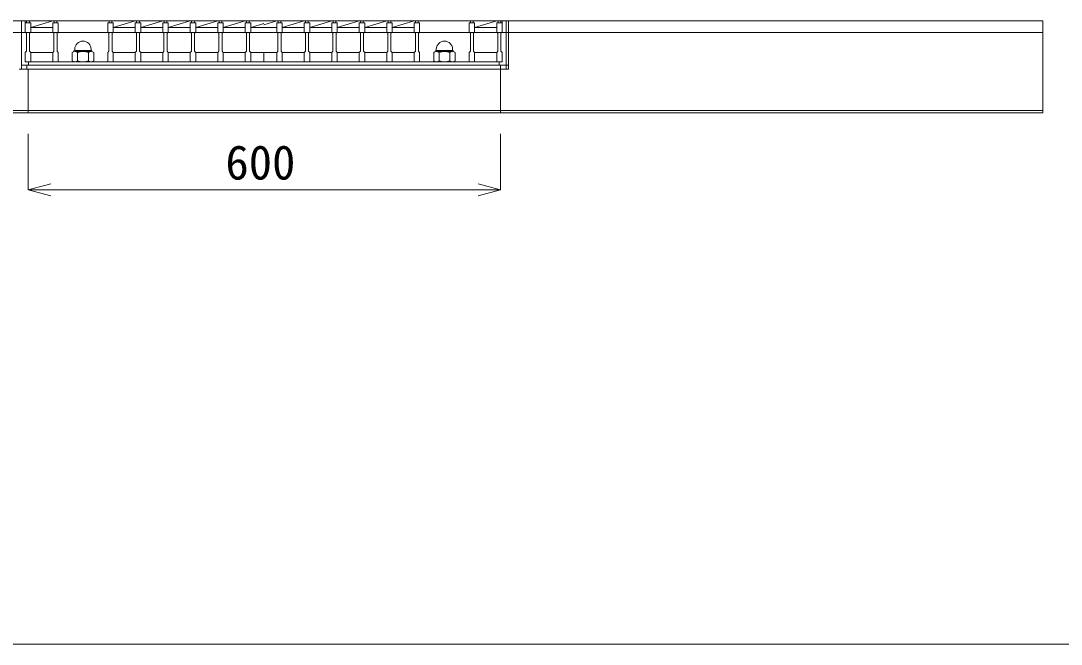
# Model space of a CAD drawing. Units: millimetres, scale not verified. Extents: x 234 to 5784, y 107 to 4112.
# Drawn here: x 1442 to 2777, y 107 to 907 of the extents above; entities that cross this region are included whole.
import ezdxf
from ezdxf.enums import TextEntityAlignment as Align

# ---------------------------------------------------------------- set-up
doc = ezdxf.new("R2010")
doc.units = ezdxf.units.MM
doc.header["$LTSCALE"] = 20
doc.layers.add('0-1', color=7, linetype='Continuous', lineweight=18)
doc.layers.add('0-e', color=7, linetype='Continuous', lineweight=18)
doc.styles.add('ＭＳ ゴシック', font='')
doc.styles.get('ＭＳ ゴシック').set_extended_font_data('MS Gothic')

msp = doc.modelspace()

# ---------------------------------------------------------------- linework, layer by layer
at = {"layer": '0-1'}
for p, q in [((753.5, 906.97), (2753.5, 906.97)), ((1442.5, 906.97), (1442.5, 844.97)), ((1447.5, 904.47), (1447.5, 906.97)), ((1447.5, 906.97), (1753.5, 906.97)), ((1447.5, 904.47), (1447.5, 892.47)), ((1454.5, 904.47), (1447.5, 904.47)), ((1449.25, 904.47), (1449.25, 906.97)), ((1452.75, 904.47), (1452.75, 906.97)), ((1454.5, 898.49), (1482.79, 906.97)), ((1454.5, 892.47), (1454.5, 904.47)), ((1454.5, 898.49), (1482.79, 898.49)), ((1482.79, 904.47), (1482.79, 892.47)), ((1489.79, 904.47), (1482.79, 904.47)), ((1484.54, 904.47), (1484.54, 906.97)), ((1488.04, 904.47), (1488.04, 906.97)), ((1489.79, 892.47), (1489.79, 904.47)), ((1553.36, 904.47), (1553.36, 892.47)), ((1560.36, 904.47), (1553.36, 904.47)), ((1555.11, 904.47), (1555.11, 906.97)), ((1558.61, 904.47), (1558.61, 906.97)), ((1560.36, 898.49), (1588.64, 906.97)), ((1560.36, 892.47), (1560.36, 904.47)), ((1560.36, 898.49), (1588.64, 898.49)), ((1588.64, 904.47), (1588.64, 892.47)), ((1595.64, 904.47), (1588.64, 904.47)), ((1590.39, 904.47), (1590.39, 906.97)), ((1593.89, 904.47), (1593.89, 906.97)), ((1595.64, 898.49), (1623.93, 906.97)), ((1595.64, 892.47), (1595.64, 904.47)), ((1595.64, 898.49), (1623.93, 898.49)), ((1623.93, 904.47), (1623.93, 892.47)), ((1630.93, 904.47), (1623.93, 904.47)), ((1625.68, 904.47), (1625.68, 906.97)), ((1629.18, 904.47), (1629.18, 906.97)), ((1630.93, 898.49), (1659.22, 906.97)), ((1630.93, 892.47), (1630.93, 904.47)), ((1630.93, 898.49), (1659.22, 898.49)), ((1659.22, 904.47), (1659.22, 892.47)), ((1666.22, 904.47), (1659.22, 904.47)), ((1660.97, 904.47), (1660.97, 906.97)), ((1664.47, 904.47), (1664.47, 906.97)), ((1666.22, 898.49), (1694.5, 906.97)), ((1666.22, 892.47), (1666.22, 904.47)), ((1666.22, 898.49), (1694.5, 898.49)), ((1694.5, 904.47), (1694.5, 892.47)), ((1701.5, 904.47), (1694.5, 904.47)), ((1696.25, 904.47), (1696.25, 906.97)), ((1699.75, 904.47), (1699.75, 906.97)), ((1701.5, 898.49), (1729.79, 906.97)), ((1701.5, 892.47), (1701.5, 904.47)), ((1701.5, 898.49), (1729.79, 898.49)), ((1729.79, 904.47), (1729.79, 892.47)), ((1736.79, 904.47), (1729.79, 904.47)), ((1731.54, 904.47), (1731.54, 906.97)), ((1735.04, 904.47), (1735.04, 906.97)), ((1736.79, 892.47), (1736.79, 904.47)), ((1736.79, 898.49), (1753.5, 903.5)), ((1736.79, 898.49), (1753.5, 898.49)), ((1753.5, 901.96), (1770.22, 906.97)), ((1753.5, 906.97), (2059.5, 906.97)), ((1753.5, 898.49), (1770.22, 898.49)), ((1770.22, 904.47), (1770.22, 892.47)), ((1777.22, 904.47), (1770.22, 904.47)), ((1771.97, 904.47), (1771.97, 906.97)), ((1775.47, 904.47), (1775.47, 906.97)), ((1777.22, 898.49), (1805.5, 906.97)), ((1777.22, 892.47), (1777.22, 904.47)), ((1777.22, 898.49), (1805.5, 898.49)), ((1805.5, 904.47), (1805.5, 892.47)), ((1812.5, 904.47), (1805.5, 904.47)), ((1807.25, 904.47), (1807.25, 906.97)), ((1810.75, 904.47), (1810.75, 906.97)), ((1812.5, 898.49), (1840.79, 906.97)), ((1812.5, 892.47), (1812.5, 904.47)), ((1812.5, 898.49), (1840.79, 898.49)), ((1840.79, 904.47), (1840.79, 892.47)), ((1847.79, 904.47), (1840.79, 904.47)), ((1842.54, 904.47), (1842.54, 906.97)), ((1846.04, 904.47), (1846.04, 906.97)), ((1847.79, 898.49), (1876.07, 906.97)), ((1847.79, 892.47), (1847.79, 904.47)), ((1847.79, 898.49), (1876.07, 898.49)), ((1876.07, 904.47), (1876.07, 892.47)), ((1883.07, 904.47), (1876.07, 904.47)), ((1877.82, 904.47), (1877.82, 906.97)), ((1881.32, 904.47), (1881.32, 906.97)), ((1883.07, 898.49), (1911.36, 906.97)), ((1883.07, 892.47), (1883.07, 904.47)), ((1883.07, 898.49), (1911.36, 898.49)), ((1911.36, 904.47), (1911.36, 892.47)), ((1918.36, 904.47), (1911.36, 904.47)), ((1913.11, 904.47), (1913.11, 906.97)), ((1916.61, 904.47), (1916.61, 906.97)), ((1918.36, 898.49), (1946.64, 906.97)), ((1918.36, 892.47), (1918.36, 904.47)), ((1918.36, 898.49), (1946.64, 898.49)), ((1946.64, 904.47), (1946.64, 892.47)), ((1953.64, 904.47), (1946.64, 904.47)), ((1948.39, 904.47), (1948.39, 906.97)), ((1951.89, 904.47), (1951.89, 906.97)), ((1953.64, 892.47), (1953.64, 904.47)), ((2017.22, 904.47), (2017.22, 892.47)), ((2024.22, 904.47), (2017.22, 904.47)), ((2018.97, 904.47), (2018.97, 906.97)), ((2022.47, 904.47), (2022.47, 906.97)), ((2024.2, 898.49), (2052.49, 906.97)), ((2024.2, 898.49), (2052.49, 898.49)), ((2024.22, 892.47), (2024.22, 904.47)), ((2052.5, 904.47), (2052.5, 892.47)), ((2059.5, 904.47), (2052.5, 904.47)), ((2054.25, 904.47), (2054.25, 906.97)), ((2057.75, 904.47), (2057.75, 906.97)), ((2059.5, 904.47), (2059.5, 906.97)), ((2059.5, 892.47), (2059.5, 904.47)), ((2064.5, 844.97), (2064.5, 906.97)), ((2067.5, 844.97), (2067.5, 906.97)), ((2753.5, 906.97), (2753.5, 788.97)), ((753.5, 891.97), (2753.5, 891.97)), ((1447.5, 892.47), (1449, 890.97)), ((1449, 890.97), (1449, 867.97)), ((1453, 890.97), (1454.5, 892.47)), ((1453, 867.97), (1453, 890.97)), ((1482.79, 892.47), (1484.29, 890.97)), ((1484.29, 890.97), (1484.29, 867.97)), ((1488.29, 890.97), (1489.79, 892.47)), ((1488.29, 867.97), (1488.29, 890.97)), ((1553.36, 892.47), (1554.86, 890.97)), ((1554.86, 890.97), (1554.86, 867.97)), ((1558.86, 890.97), (1560.36, 892.47)), ((1558.86, 867.97), (1558.86, 890.97)), ((1588.64, 892.47), (1590.14, 890.97)), ((1590.14, 890.97), (1590.14, 867.97)), ((1594.14, 890.97), (1595.64, 892.47)), ((1594.14, 867.97), (1594.14, 890.97)), ((1623.93, 892.47), (1625.43, 890.97)), ((1625.43, 890.97), (1625.43, 867.97)), ((1629.43, 890.97), (1630.93, 892.47)), ((1629.43, 867.97), (1629.43, 890.97)), ((1659.22, 892.47), (1660.72, 890.97)), ((1660.72, 890.97), (1660.72, 867.97)), ((1664.72, 890.97), (1666.22, 892.47)), ((1664.72, 867.97), (1664.72, 890.97)), ((1694.5, 892.47), (1696, 890.97)), ((1696, 890.97), (1696, 867.97)), ((1700, 890.97), (1701.5, 892.47)), ((1700, 867.97), (1700, 890.97)), ((1729.79, 892.47), (1731.29, 890.97)), ((1731.29, 890.97), (1731.29, 867.97)), ((1735.29, 890.97), (1736.79, 892.47)), ((1735.29, 867.97), (1735.29, 890.97)), ((1770.22, 892.47), (1771.72, 890.97)), ((1771.72, 890.97), (1771.72, 867.97)), ((1775.72, 890.97), (1777.22, 892.47)), ((1775.72, 867.97), (1775.72, 890.97)), ((1805.5, 892.47), (1807, 890.97)), ((1807, 890.97), (1807, 867.97)), ((1811, 890.97), (1812.5, 892.47)), ((1811, 867.97), (1811, 890.97)), ((1840.79, 892.47), (1842.29, 890.97)), ((1842.29, 890.97), (1842.29, 867.97)), ((1846.29, 890.97), (1847.79, 892.47)), ((1846.29, 867.97), (1846.29, 890.97)), ((1876.07, 892.47), (1877.57, 890.97)), ((1877.57, 890.97), (1877.57, 867.97)), ((1881.57, 890.97), (1883.07, 892.47)), ((1881.57, 867.97), (1881.57, 890.97)), ((1911.36, 892.47), (1912.86, 890.97)), ((1912.86, 890.97), (1912.86, 867.97)), ((1916.86, 890.97), (1918.36, 892.47)), ((1916.86, 867.97), (1916.86, 890.97)), ((1946.64, 892.47), (1948.14, 890.97)), ((1948.14, 890.97), (1948.14, 867.97)), ((1952.14, 890.97), (1953.64, 892.47)), ((1952.14, 867.97), (1952.14, 890.97)), ((2017.22, 892.47), (2018.72, 890.97)), ((2018.72, 890.97), (2018.72, 867.97)), ((2022.72, 890.97), (2024.22, 892.47)), ((2022.72, 867.97), (2022.72, 890.97)), ((2052.5, 892.47), (2054, 890.97)), ((2054, 890.97), (2054, 867.97)), ((2058, 890.97), (2059.5, 892.47)), ((2058, 867.97), (2058, 890.97)), ((1449, 867.97), (1447.5, 866.47)), ((1454.5, 866.47), (1453, 867.97)), ((1484.29, 867.97), (1482.79, 866.47)), ((1489.79, 866.47), (1488.29, 867.97)), ((1511, 870.47), (1511, 868.97)), ((1532, 868.97), (1511, 868.97)), ((1532, 870.47), (1532, 868.97)), ((1554.86, 867.97), (1553.36, 866.47)), ((1560.36, 866.47), (1558.86, 867.97)), ((1590.14, 867.97), (1588.64, 866.47)), ((1595.64, 866.47), (1594.14, 867.97)), ((1625.43, 867.97), (1623.93, 866.47)), ((1630.93, 866.47), (1629.43, 867.97)), ((1660.72, 867.97), (1659.22, 866.47)), ((1666.22, 866.47), (1664.72, 867.97)), ((1696, 867.97), (1694.5, 866.47)), ((1701.5, 866.47), (1700, 867.97)), ((1731.29, 867.97), (1729.79, 866.47)), ((1736.79, 866.47), (1735.29, 867.97)), ((1771.72, 867.97), (1770.22, 866.47)), ((1777.22, 866.47), (1775.72, 867.97)), ((1807, 867.97), (1805.5, 866.47)), ((1812.5, 866.47), (1811, 867.97)), ((1842.29, 867.97), (1840.79, 866.47)), ((1847.79, 866.47), (1846.29, 867.97)), ((1877.57, 867.97), (1876.07, 866.47)), ((1883.07, 866.47), (1881.57, 867.97)), ((1912.86, 867.97), (1911.36, 866.47)), ((1918.36, 866.47), (1916.86, 867.97)), ((1948.14, 867.97), (1946.64, 866.47)), ((1953.64, 866.47), (1952.14, 867.97)), ((1975, 870.47), (1975, 868.97)), ((1996, 868.97), (1975, 868.97)), ((1996, 870.47), (1996, 868.97)), ((2018.72, 867.97), (2017.22, 866.47)), ((2024.22, 866.47), (2022.72, 867.97)), ((2054, 867.97), (2052.5, 866.47)), ((2059.5, 866.47), (2058, 867.97)), ((1447.5, 866.47), (1447.5, 854.47)), ((1454.5, 854.47), (1454.5, 866.47)), ((1454.5, 866.47), (1482.8, 866.47)), ((1482.79, 866.47), (1482.79, 854.47)), ((1489.79, 854.47), (1489.79, 866.47)), ((1507.65, 855.55), (1507.65, 866.39)), ((1531.89, 867.47), (1511.11, 867.47)), ((1514.57, 855.55), (1514.57, 866.39)), ((1528.43, 855.55), (1528.43, 866.39)), ((1535.36, 855.55), (1535.36, 866.39)), ((1553.36, 866.47), (1553.36, 854.47)), ((1560.36, 854.47), (1560.36, 866.47)), ((1560.36, 866.47), (1588.64, 866.47)), ((1588.64, 866.47), (1588.64, 854.47)), ((1595.64, 854.47), (1595.64, 866.47)), ((1595.64, 866.47), (1623.93, 866.47)), ((1623.93, 866.47), (1623.93, 854.47)), ((1630.93, 854.47), (1630.93, 866.47)), ((1630.93, 866.47), (1659.22, 866.47)), ((1659.22, 866.47), (1659.22, 854.47)), ((1666.22, 854.47), (1666.22, 866.47)), ((1666.22, 866.47), (1694.5, 866.47)), ((1694.5, 866.47), (1694.5, 854.47)), ((1701.5, 854.47), (1701.5, 866.47)), ((1701.5, 866.47), (1729.79, 866.47)), ((1729.79, 866.47), (1729.79, 854.47)), ((1736.79, 854.47), (1736.79, 866.47)), ((1736.79, 866.47), (1753.5, 866.47)), ((1753.5, 866.47), (1753.5, 854.47)), ((1753.5, 854.47), (1753.5, 866.47)), ((1753.5, 866.47), (1770.22, 866.47)), ((1770.22, 866.47), (1770.22, 854.47)), ((1777.22, 854.47), (1777.22, 866.47)), ((1777.22, 866.47), (1805.5, 866.47)), ((1805.5, 866.47), (1805.5, 854.47)), ((1812.5, 854.47), (1812.5, 866.47)), ((1812.5, 866.47), (1840.79, 866.47)), ((1840.79, 866.47), (1840.79, 854.47)), ((1847.79, 854.47), (1847.79, 866.47)), ((1847.79, 866.47), (1876.07, 866.47)), ((1876.07, 866.47), (1876.07, 854.47)), ((1883.07, 854.47), (1883.07, 866.47)), ((1883.07, 866.47), (1911.36, 866.47)), ((1911.36, 866.47), (1911.36, 854.47)), ((1918.36, 854.47), (1918.36, 866.47)), ((1918.36, 866.47), (1946.64, 866.47)), ((1946.64, 866.47), (1946.64, 854.47)), ((1953.64, 854.47), (1953.64, 866.47)), ((1971.65, 855.55), (1971.65, 866.39)), ((1995.89, 867.47), (1975.11, 867.47)), ((1978.57, 855.55), (1978.57, 866.39)), ((1992.43, 855.55), (1992.43, 866.39)), ((1999.36, 855.55), (1999.36, 866.39)), ((2017.22, 866.47), (2017.22, 854.47)), ((2024.22, 854.47), (2024.22, 866.47)), ((2024.22, 866.47), (2052.5, 866.47)), ((2052.5, 866.47), (2052.5, 854.47)), ((2059.5, 854.47), (2059.5, 866.47)), ((1439.5, 844.97), (1451.22, 844.97)), ((1442.5, 849.97), (1753.5, 849.97)), ((1447.5, 854.47), (1454.5, 854.47)), ((1449.5, 849.97), (1449.5, 844.97)), ((1449.5, 849.97), (2067.5, 849.97)), ((1451.22, 844.97), (1754.73, 844.97)), ((1451.22, 844.97), (1451.22, 788.97)), ((1451.5, 854.47), (1451.5, 849.97)), ((1451.5, 854.47), (1753.5, 854.47)), ((1482.79, 854.47), (1489.79, 854.47)), ((1553.36, 854.47), (1560.36, 854.47)), ((1588.64, 854.47), (1595.64, 854.47)), ((1623.93, 854.47), (1630.93, 854.47)), ((1659.22, 854.47), (1666.22, 854.47)), ((1694.5, 854.47), (1701.5, 854.47)), ((1729.79, 854.47), (1736.79, 854.47)), ((1753.5, 854.47), (2055.5, 854.47)), ((1753.5, 849.97), (2055.5, 849.97)), ((1754.35, 844.97), (2067.5, 844.97)), ((1770.22, 854.47), (1777.22, 854.47)), ((1805.5, 854.47), (1812.5, 854.47)), ((1840.79, 854.47), (1847.79, 854.47)), ((1876.07, 854.47), (1883.07, 854.47)), ((1911.36, 854.47), (1918.36, 854.47)), ((1946.64, 854.47), (1953.64, 854.47)), ((2017.22, 854.47), (2024.22, 854.47)), ((2052.5, 854.47), (2059.5, 854.47)), ((2055.5, 854.47), (2055.5, 849.97)), ((2057.5, 849.97), (2057.5, 844.97)), ((2057.5, 844.97), (2057.5, 788.97)), ((753.5, 791.97), (2753.5, 791.97)), ((753.5, 788.97), (2753.5, 788.97)), ((1451.22, 690.19), (1451.22, 761.86)), ((2057.5, 690.19), (2057.5, 761.86)), ((1451.22, 690.19), (1480.2, 697.95)), ((2057.5, 690.19), (2028.52, 697.95)), ((1451.22, 690.19), (2057.5, 690.19)), ((1451.22, 690.19), (1480.2, 682.42)), ((2057.5, 690.19), (2028.52, 682.42))]:
    msp.add_line(p, q, dxfattribs=at)
for centre, radius, start, end in [((1511, 867.47), 1.5, 90, 180), ((1521.5, 870.47), 10.5, 0, 180), ((1532, 867.47), 1.5, 0, 90), ((1975, 867.47), 1.5, 90, 180), ((1985.5, 870.47), 10.5, 0, 180), ((1996, 867.47), 1.5, 0, 90), ((1511.11, 861.38), 6.09, 55.33, 124.67), ((1511.11, 860.56), 6.09, 235.33, 304.67), ((1521.5, 844.74), 22.74, 72.259, 107.741), ((1521.5, 877.21), 22.74, 252.259, 287.741), ((1531.89, 861.38), 6.09, 55.33, 124.67), ((1531.89, 860.56), 6.09, 235.33, 304.67), ((1975.11, 861.38), 6.09, 55.33, 124.67), ((1975.11, 860.56), 6.09, 235.33, 304.67), ((1985.5, 844.74), 22.74, 72.259, 107.741), ((1985.5, 877.21), 22.74, 252.259, 287.741), ((1995.89, 861.38), 6.09, 55.33, 124.67), ((1995.89, 860.56), 6.09, 235.33, 304.67)]:
    msp.add_arc(centre, radius, start, end, dxfattribs=at)
at = {"layer": '0-e'}
msp.add_line((233.7, 107.38), (5783.7, 107.38), dxfattribs=at)

# ---------------------------------------------------------------- texts
at = {"layer": '0-1', "style": 'ＭＳ ゴシック'}
msp.add_text('600', height=43.99, dxfattribs=at).set_placement((1704.36, 690.19), align=Align.BOTTOM_LEFT)

doc.saveas('drawing.dxf')
